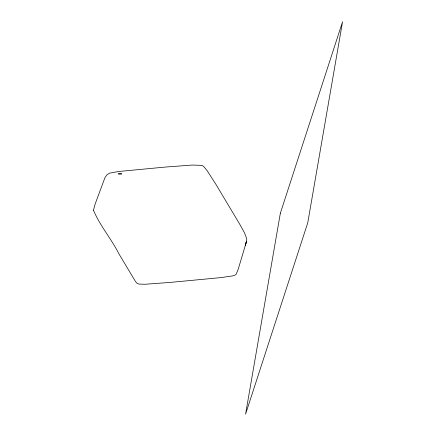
<?xml version="1.0" encoding="UTF-8"?>
<svg xmlns="http://www.w3.org/2000/svg" width="436" height="436" viewBox="0 0 436 436"><rect width="100%" height="100%" fill="white"/><g stroke="black" fill="none" stroke-linecap="round" stroke-linejoin="round"><path stroke-width="0.65" d="M93.478 210.207C99.817 225.548 111.425 238.923 118.924 253.845L135.329 281.264L136.8 283.127L138.97 284.076L145.112 284.256L170.22 282.414L221.041 277.59L232.802 275.868L235.233 275.034L236.17 274.211L238.241 269.154L246.046 243.016L246.743 239.658L246.607 238.394L244.52 232.862L239.642 224.06L216.06 184.586L207.269 170.83L203.498 166.269L201.852 165.353L192.227 165.059L165.664 167.037L119.148 171.452L109.491 173.152L106.82 174.923L104.902 177.79L95.135 204.064L93.478 210.207M280.353 213.215L245.561 414.2L307.756 222.785L342.549 21.8L280.353 213.215M246.514 241.244L245.299 245.315L246.514 241.244M121.617 173.888L118.706 174.226L118.161 173.512L121.617 173.888"/></g></svg>
